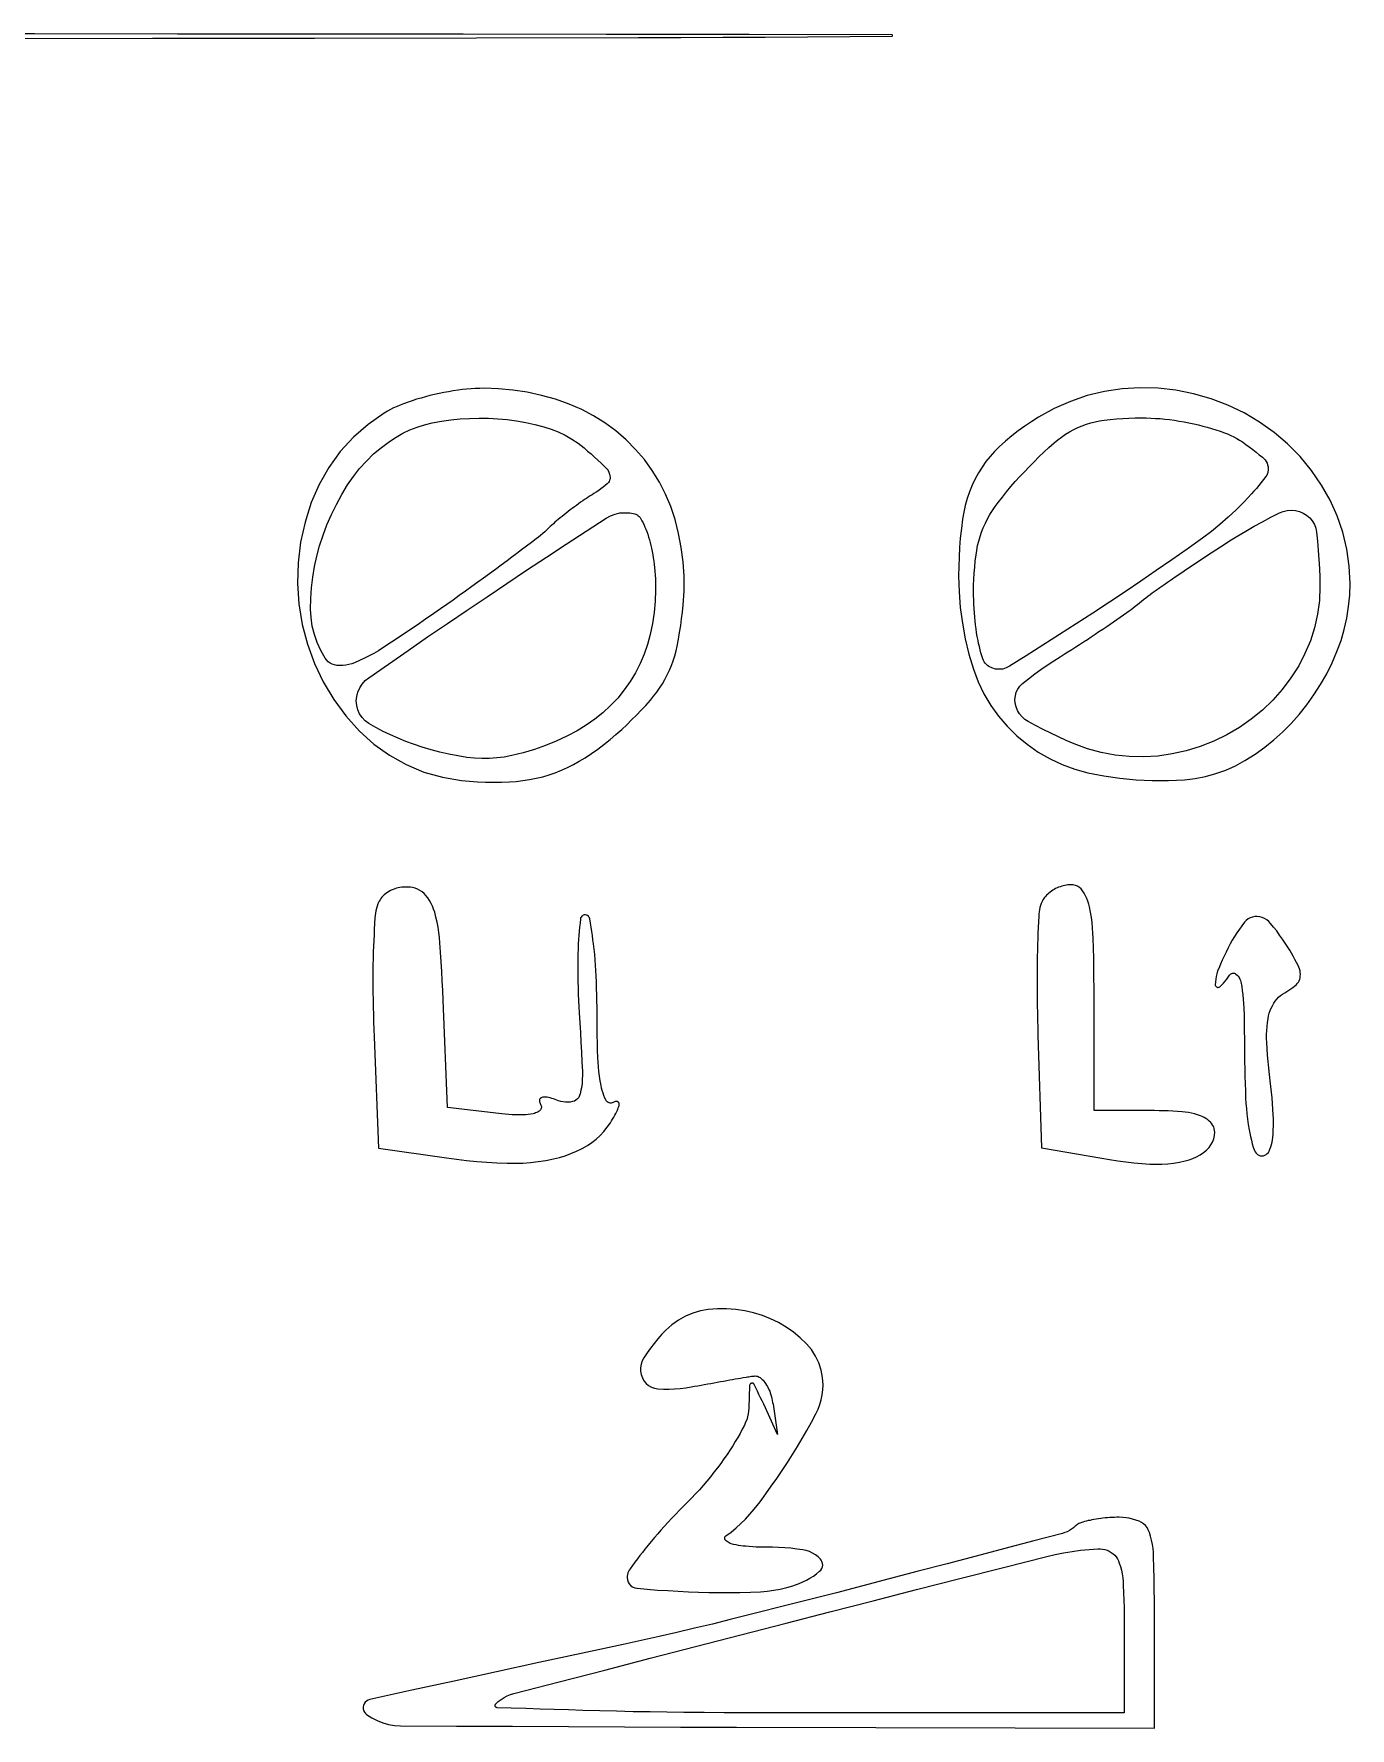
# Model space of a CAD drawing. Header units: millimetres. Extents: x -134 to 134, y -49 to 49.
# Drawn here: x -51.08 to -42.1, y 8.58 to 20.15 of the extents above; entities that cross this region are included whole.
import ezdxf

# ---------------------------------------------------------------- set-up
doc = ezdxf.new("R2010")
doc.units = ezdxf.units.MM
doc.header["$LTSCALE"] = 10
doc.header["$MEASUREMENT"] = 0

# ---------------------------------------------------------------- blocks, each defined once
blk = doc.blocks.new('DT0B-ULTRA_v_1')
at = {"color": 7, "linetype": 'Continuous', "lineweight": -3}
for points in [[(-51.376, 20.117, 0), (-50.27, 20.118, 0), (-49.165, 20.119, 0), (-48.059, 20.121, 0), (-46.954, 20.123, 0), (-46.665, 20.124, 0), (-46.377, 20.125, 0), (-46.088, 20.126, 0), (-45.8, 20.128, 0), (-45.512, 20.13, 0), (-45.223, 20.133, 0), (-45.223, 20.133, 0), (-45.221, 20.133, 0), (-45.221, 20.133, 0), (-45.22, 20.134, 0), (-45.22, 20.134, 0), (-45.219, 20.136, 0), (-45.219, 20.136, 0), (-45.219, 20.137, 0), (-45.219, 20.137, 0), (-45.219, 20.139, 0), (-45.219, 20.139, 0), (-45.22, 20.14, 0), (-45.22, 20.14, 0), (-45.222, 20.141, 0), (-45.222, 20.141, 0), (-45.223, 20.142, 0), (-46.198, 20.143, 0), (-47.174, 20.145, 0), (-48.149, 20.146, 0), (-49.124, 20.147, 0), (-50.099, 20.147, 0), (-51.074, 20.148, 0), (-52.816, 20.148, 0)], [(-48.689, 17.56, 0), (-48.798, 17.483, 0), (-48.898, 17.395, 0), (-48.988, 17.297, 0), (-49.067, 17.189, 0), (-49.133, 17.073, 0), (-49.187, 16.95, 0), (-49.229, 16.816, 0), (-49.259, 16.678, 0), (-49.276, 16.538, 0), (-49.28, 16.397, 0), (-49.271, 16.257, 0), (-49.248, 16.117, 0), (-49.213, 15.982, 0), (-49.165, 15.851, 0), (-49.105, 15.725, 0), (-49.033, 15.606, 0), (-48.95, 15.493, 0), (-48.857, 15.389, 0), (-48.76, 15.301, 0), (-48.653, 15.225, 0), (-48.538, 15.161, 0), (-48.417, 15.11, 0), (-48.291, 15.074, 0), (-48.161, 15.053, 0), (-48.107, 15.047, 0), (-48.052, 15.043, 0), (-47.998, 15.041, 0), (-47.943, 15.04, 0), (-47.888, 15.041, 0), (-47.834, 15.042, 0), (-47.788, 15.045, 0), (-47.742, 15.051, 0), (-47.697, 15.058, 0), (-47.652, 15.067, 0), (-47.607, 15.078, 0), (-47.563, 15.091, 0), (-47.521, 15.105, 0), (-47.478, 15.122, 0), (-47.437, 15.14, 0), (-47.397, 15.161, 0), (-47.357, 15.183, 0), (-47.318, 15.206, 0), (-47.274, 15.236, 0), (-47.231, 15.266, 0), (-47.189, 15.298, 0), (-47.147, 15.331, 0), (-47.107, 15.365, 0), (-47.067, 15.401, 0), (-47.033, 15.432, 0), (-47, 15.465, 0), (-46.967, 15.498, 0), (-46.935, 15.531, 0), (-46.903, 15.565, 0), (-46.872, 15.6, 0), (-46.85, 15.627, 0), (-46.829, 15.654, 0), (-46.809, 15.683, 0), (-46.79, 15.712, 0), (-46.773, 15.742, 0), (-46.757, 15.773, 0), (-46.742, 15.804, 0), (-46.729, 15.836, 0), (-46.717, 15.869, 0), (-46.706, 15.902, 0), (-46.697, 15.936, 0), (-46.69, 15.97, 0), (-46.681, 16.016, 0), (-46.673, 16.062, 0), (-46.665, 16.109, 0), (-46.659, 16.155, 0), (-46.653, 16.202, 0), (-46.648, 16.249, 0), (-46.642, 16.347, 0), (-46.642, 16.446, 0), (-46.649, 16.544, 0), (-46.661, 16.642, 0), (-46.68, 16.739, 0), (-46.704, 16.834, 0), (-46.733, 16.922, 0), (-46.769, 17.007, 0), (-46.811, 17.089, 0), (-46.859, 17.167, 0), (-46.913, 17.242, 0), (-46.973, 17.312, 0), (-47.038, 17.377, 0), (-47.107, 17.438, 0), (-47.182, 17.493, 0), (-47.26, 17.542, 0), (-47.341, 17.585, 0), (-47.426, 17.621, 0), (-47.52, 17.654, 0), (-47.615, 17.681, 0), (-47.712, 17.702, 0), (-47.81, 17.717, 0), (-47.908, 17.726, 0), (-48.007, 17.729, 0), (-48.037, 17.728, 0), (-48.067, 17.727, 0), (-48.096, 17.725, 0), (-48.126, 17.723, 0), (-48.155, 17.72, 0), (-48.184, 17.716, 0), (-48.217, 17.711, 0), (-48.249, 17.706, 0), (-48.281, 17.7, 0), (-48.313, 17.693, 0), (-48.345, 17.686, 0), (-48.377, 17.679, 0), (-48.407, 17.671, 0), (-48.437, 17.662, 0), (-48.467, 17.654, 0), (-48.497, 17.644, 0), (-48.526, 17.635, 0), (-48.556, 17.624, 0), (-48.579, 17.615, 0), (-48.601, 17.606, 0), (-48.624, 17.595, 0), (-48.646, 17.584, 0), (-48.667, 17.572, 0), (-48.689, 17.56, 0)], [(-44.223, 17.532, 0), (-44.27, 17.502, 0), (-44.316, 17.471, 0), (-44.362, 17.438, 0), (-44.406, 17.404, 0), (-44.449, 17.368, 0), (-44.491, 17.33, 0), (-44.523, 17.298, 0), (-44.554, 17.264, 0), (-44.583, 17.229, 0), (-44.609, 17.191, 0), (-44.633, 17.152, 0), (-44.655, 17.112, 0), (-44.676, 17.068, 0), (-44.694, 17.023, 0), (-44.71, 16.977, 0), (-44.723, 16.93, 0), (-44.734, 16.883, 0), (-44.742, 16.835, 0), (-44.75, 16.771, 0), (-44.757, 16.707, 0), (-44.762, 16.642, 0), (-44.766, 16.577, 0), (-44.768, 16.513, 0), (-44.769, 16.448, 0), (-44.766, 16.34, 0), (-44.758, 16.233, 0), (-44.743, 16.126, 0), (-44.724, 16.02, 0), (-44.698, 15.915, 0), (-44.667, 15.812, 0), (-44.635, 15.726, 0), (-44.596, 15.644, 0), (-44.549, 15.565, 0), (-44.496, 15.491, 0), (-44.437, 15.422, 0), (-44.372, 15.358, 0), (-44.301, 15.299, 0), (-44.225, 15.246, 0), (-44.145, 15.2, 0), (-44.061, 15.161, 0), (-43.975, 15.13, 0), (-43.886, 15.105, 0), (-43.777, 15.084, 0), (-43.668, 15.067, 0), (-43.558, 15.057, 0), (-43.448, 15.051, 0), (-43.337, 15.051, 0), (-43.227, 15.057, 0), (-43.155, 15.065, 0), (-43.084, 15.079, 0), (-43.013, 15.099, 0), (-42.945, 15.123, 0), (-42.879, 15.153, 0), (-42.815, 15.188, 0), (-42.746, 15.232, 0), (-42.68, 15.279, 0), (-42.617, 15.33, 0), (-42.556, 15.384, 0), (-42.499, 15.442, 0), (-42.445, 15.503, 0), (-42.393, 15.568, 0), (-42.344, 15.637, 0), (-42.299, 15.707, 0), (-42.257, 15.781, 0), (-42.22, 15.856, 0), (-42.187, 15.933, 0), (-42.159, 16.007, 0), (-42.137, 16.083, 0), (-42.12, 16.16, 0), (-42.107, 16.239, 0), (-42.1, 16.317, 0), (-42.097, 16.396, 0), (-42.103, 16.515, 0), (-42.119, 16.632, 0), (-42.147, 16.747, 0), (-42.185, 16.858, 0), (-42.233, 16.966, 0), (-42.292, 17.069, 0), (-42.361, 17.169, 0), (-42.438, 17.263, 0), (-42.524, 17.349, 0), (-42.616, 17.428, 0), (-42.715, 17.499, 0), (-42.82, 17.561, 0), (-42.931, 17.614, 0), (-43.046, 17.658, 0), (-43.165, 17.692, 0), (-43.286, 17.716, 0), (-43.408, 17.729, 0), (-43.531, 17.733, 0), (-43.653, 17.725, 0), (-43.773, 17.707, 0), (-43.891, 17.679, 0), (-44.005, 17.64, 0), (-44.117, 17.591, 0), (-44.223, 17.532, 0)], [(-47.325, 17.322, 0), (-47.301, 17.301, 0), (-47.277, 17.281, 0), (-47.254, 17.26, 0), (-47.231, 17.239, 0), (-47.207, 17.218, 0), (-47.185, 17.196, 0), (-47.176, 17.187, 0), (-47.168, 17.177, 0), (-47.161, 17.167, 0), (-47.156, 17.156, 0), (-47.151, 17.144, 0), (-47.148, 17.132, 0), (-47.147, 17.122, 0), (-47.147, 17.112, 0), (-47.15, 17.103, 0), (-47.154, 17.093, 0), (-47.159, 17.085, 0), (-47.166, 17.078, 0), (-47.18, 17.066, 0), (-47.195, 17.054, 0), (-47.21, 17.042, 0), (-47.225, 17.031, 0), (-47.241, 17.021, 0), (-47.257, 17.011, 0), (-47.27, 17.003, 0), (-47.283, 16.995, 0), (-47.296, 16.987, 0), (-47.308, 16.978, 0), (-47.321, 16.97, 0), (-47.334, 16.961, 0), (-47.348, 16.951, 0), (-47.363, 16.941, 0), (-47.377, 16.93, 0), (-47.391, 16.92, 0), (-47.405, 16.909, 0), (-47.42, 16.899, 0), (-47.433, 16.888, 0), (-47.447, 16.877, 0), (-47.461, 16.866, 0), (-47.475, 16.855, 0), (-47.488, 16.844, 0), (-47.502, 16.833, 0), (-47.512, 16.824, 0), (-47.523, 16.815, 0), (-47.534, 16.805, 0), (-47.545, 16.796, 0), (-47.555, 16.786, 0), (-47.565, 16.776, 0), (-47.579, 16.763, 0), (-47.593, 16.75, 0), (-47.607, 16.737, 0), (-47.622, 16.725, 0), (-47.636, 16.713, 0), (-47.651, 16.701, 0), (-47.684, 16.676, 0), (-47.718, 16.651, 0), (-47.751, 16.626, 0), (-47.784, 16.601, 0), (-47.817, 16.576, 0), (-47.85, 16.551, 0), (-47.89, 16.522, 0), (-47.93, 16.492, 0), (-47.97, 16.463, 0), (-48.01, 16.434, 0), (-48.05, 16.405, 0), (-48.09, 16.376, 0), (-48.133, 16.345, 0), (-48.176, 16.314, 0), (-48.219, 16.284, 0), (-48.262, 16.253, 0), (-48.305, 16.223, 0), (-48.349, 16.193, 0), (-48.406, 16.153, 0), (-48.464, 16.113, 0), (-48.522, 16.074, 0), (-48.58, 16.035, 0), (-48.639, 15.996, 0), (-48.697, 15.958, 0), (-48.728, 15.938, 0), (-48.76, 15.92, 0), (-48.792, 15.902, 0), (-48.824, 15.886, 0), (-48.857, 15.871, 0), (-48.891, 15.856, 0), (-48.91, 15.849, 0), (-48.93, 15.844, 0), (-48.95, 15.84, 0), (-48.97, 15.838, 0), (-48.991, 15.837, 0), (-49.011, 15.838, 0), (-49.027, 15.841, 0), (-49.043, 15.846, 0), (-49.058, 15.854, 0), (-49.071, 15.863, 0), (-49.083, 15.875, 0), (-49.092, 15.888, 0), (-49.121, 15.939, 0), (-49.146, 15.993, 0), (-49.165, 16.048, 0), (-49.179, 16.105, 0), (-49.187, 16.164, 0), (-49.191, 16.222, 0), (-49.189, 16.295, 0), (-49.185, 16.368, 0), (-49.176, 16.44, 0), (-49.164, 16.512, 0), (-49.149, 16.583, 0), (-49.13, 16.653, 0), (-49.106, 16.726, 0), (-49.079, 16.798, 0), (-49.049, 16.868, 0), (-49.015, 16.937, 0), (-48.978, 17.005, 0), (-48.938, 17.07, 0), (-48.899, 17.127, 0), (-48.856, 17.181, 0), (-48.81, 17.232, 0), (-48.761, 17.281, 0), (-48.708, 17.325, 0), (-48.653, 17.367, 0), (-48.608, 17.396, 0), (-48.562, 17.422, 0), (-48.513, 17.445, 0), (-48.464, 17.464, 0), (-48.413, 17.48, 0), (-48.361, 17.493, 0), (-48.298, 17.504, 0), (-48.234, 17.513, 0), (-48.17, 17.52, 0), (-48.106, 17.524, 0), (-48.041, 17.526, 0), (-47.977, 17.525, 0), (-47.913, 17.521, 0), (-47.85, 17.516, 0), (-47.786, 17.507, 0), (-47.723, 17.496, 0), (-47.661, 17.483, 0), (-47.599, 17.467, 0), (-47.549, 17.451, 0), (-47.501, 17.432, 0), (-47.454, 17.409, 0), (-47.409, 17.383, 0), (-47.366, 17.354, 0), (-47.325, 17.322, 0)], [(-42.832, 17.363, 0), (-42.809, 17.346, 0), (-42.785, 17.329, 0), (-42.762, 17.312, 0), (-42.739, 17.294, 0), (-42.717, 17.276, 0), (-42.694, 17.258, 0), (-42.685, 17.249, 0), (-42.677, 17.24, 0), (-42.67, 17.229, 0), (-42.664, 17.218, 0), (-42.66, 17.206, 0), (-42.657, 17.194, 0), (-42.656, 17.182, 0), (-42.656, 17.171, 0), (-42.658, 17.159, 0), (-42.661, 17.147, 0), (-42.666, 17.137, 0), (-42.673, 17.126, 0), (-42.688, 17.106, 0), (-42.704, 17.086, 0), (-42.72, 17.066, 0), (-42.736, 17.046, 0), (-42.753, 17.027, 0), (-42.769, 17.008, 0), (-42.821, 16.953, 0), (-42.874, 16.9, 0), (-42.929, 16.849, 0), (-42.986, 16.8, 0), (-43.044, 16.752, 0), (-43.104, 16.707, 0), (-43.209, 16.632, 0), (-43.314, 16.558, 0), (-43.42, 16.485, 0), (-43.526, 16.412, 0), (-43.633, 16.34, 0), (-43.74, 16.269, 0), (-43.853, 16.195, 0), (-43.966, 16.122, 0), (-44.08, 16.049, 0), (-44.193, 15.976, 0), (-44.307, 15.904, 0), (-44.422, 15.832, 0), (-44.444, 15.82, 0), (-44.468, 15.813, 0), (-44.492, 15.811, 0), (-44.517, 15.813, 0), (-44.541, 15.82, 0), (-44.563, 15.831, 0), (-44.572, 15.837, 0), (-44.581, 15.845, 0), (-44.588, 15.853, 0), (-44.594, 15.862, 0), (-44.599, 15.872, 0), (-44.603, 15.882, 0), (-44.61, 15.903, 0), (-44.616, 15.924, 0), (-44.622, 15.945, 0), (-44.627, 15.966, 0), (-44.632, 15.987, 0), (-44.636, 16.008, 0), (-44.641, 16.034, 0), (-44.646, 16.061, 0), (-44.65, 16.087, 0), (-44.653, 16.114, 0), (-44.656, 16.14, 0), (-44.659, 16.167, 0), (-44.661, 16.197, 0), (-44.663, 16.226, 0), (-44.664, 16.255, 0), (-44.665, 16.285, 0), (-44.666, 16.314, 0), (-44.666, 16.344, 0), (-44.666, 16.385, 0), (-44.664, 16.427, 0), (-44.662, 16.468, 0), (-44.659, 16.509, 0), (-44.655, 16.55, 0), (-44.65, 16.592, 0), (-44.645, 16.623, 0), (-44.639, 16.655, 0), (-44.631, 16.686, 0), (-44.622, 16.717, 0), (-44.612, 16.747, 0), (-44.6, 16.777, 0), (-44.586, 16.808, 0), (-44.571, 16.838, 0), (-44.555, 16.867, 0), (-44.537, 16.896, 0), (-44.519, 16.923, 0), (-44.499, 16.95, 0), (-44.47, 16.987, 0), (-44.442, 17.022, 0), (-44.412, 17.058, 0), (-44.382, 17.092, 0), (-44.351, 17.126, 0), (-44.32, 17.16, 0), (-44.287, 17.194, 0), (-44.254, 17.228, 0), (-44.221, 17.261, 0), (-44.186, 17.293, 0), (-44.152, 17.325, 0), (-44.116, 17.356, 0), (-44.092, 17.377, 0), (-44.066, 17.396, 0), (-44.039, 17.415, 0), (-44.012, 17.431, 0), (-43.983, 17.447, 0), (-43.955, 17.461, 0), (-43.926, 17.473, 0), (-43.897, 17.484, 0), (-43.867, 17.493, 0), (-43.837, 17.501, 0), (-43.807, 17.507, 0), (-43.776, 17.512, 0), (-43.734, 17.516, 0), (-43.691, 17.52, 0), (-43.649, 17.523, 0), (-43.606, 17.526, 0), (-43.563, 17.527, 0), (-43.521, 17.527, 0), (-43.489, 17.527, 0), (-43.457, 17.526, 0), (-43.425, 17.524, 0), (-43.393, 17.522, 0), (-43.361, 17.519, 0), (-43.33, 17.515, 0), (-43.296, 17.511, 0), (-43.263, 17.505, 0), (-43.23, 17.5, 0), (-43.197, 17.493, 0), (-43.164, 17.486, 0), (-43.131, 17.479, 0), (-43.101, 17.471, 0), (-43.072, 17.463, 0), (-43.042, 17.455, 0), (-43.013, 17.446, 0), (-42.983, 17.436, 0), (-42.954, 17.426, 0), (-42.933, 17.418, 0), (-42.912, 17.408, 0), (-42.891, 17.398, 0), (-42.871, 17.387, 0), (-42.851, 17.375, 0), (-42.832, 17.363, 0)], [(-42.303, 16.374, 0), (-42.307, 16.28, 0), (-42.319, 16.187, 0), (-42.34, 16.095, 0), (-42.368, 16.005, 0), (-42.405, 15.918, 0), (-42.448, 15.835, 0), (-42.501, 15.752, 0), (-42.56, 15.674, 0), (-42.625, 15.6, 0), (-42.696, 15.532, 0), (-42.772, 15.47, 0), (-42.852, 15.414, 0), (-42.938, 15.364, 0), (-43.027, 15.321, 0), (-43.12, 15.284, 0), (-43.215, 15.255, 0), (-43.312, 15.233, 0), (-43.41, 15.219, 0), (-43.507, 15.213, 0), (-43.604, 15.215, 0), (-43.7, 15.225, 0), (-43.796, 15.243, 0), (-43.889, 15.269, 0), (-43.98, 15.303, 0), (-44.034, 15.326, 0), (-44.087, 15.35, 0), (-44.139, 15.375, 0), (-44.191, 15.4, 0), (-44.243, 15.427, 0), (-44.294, 15.455, 0), (-44.316, 15.469, 0), (-44.336, 15.487, 0), (-44.353, 15.507, 0), (-44.366, 15.53, 0), (-44.376, 15.554, 0), (-44.382, 15.58, 0), (-44.384, 15.605, 0), (-44.381, 15.63, 0), (-44.375, 15.654, 0), (-44.364, 15.676, 0), (-44.35, 15.696, 0), (-44.332, 15.714, 0), (-44.291, 15.747, 0), (-44.249, 15.779, 0), (-44.207, 15.81, 0), (-44.164, 15.84, 0), (-44.12, 15.869, 0), (-44.076, 15.897, 0), (-44.049, 15.914, 0), (-44.023, 15.931, 0), (-43.996, 15.947, 0), (-43.969, 15.964, 0), (-43.943, 15.981, 0), (-43.917, 15.998, 0), (-43.89, 16.015, 0), (-43.863, 16.033, 0), (-43.837, 16.05, 0), (-43.811, 16.068, 0), (-43.784, 16.086, 0), (-43.758, 16.103, 0), (-43.735, 16.119, 0), (-43.712, 16.135, 0), (-43.689, 16.151, 0), (-43.666, 16.167, 0), (-43.643, 16.183, 0), (-43.62, 16.199, 0), (-43.605, 16.21, 0), (-43.591, 16.22, 0), (-43.577, 16.231, 0), (-43.563, 16.242, 0), (-43.549, 16.253, 0), (-43.535, 16.265, 0), (-43.521, 16.276, 0), (-43.507, 16.288, 0), (-43.492, 16.299, 0), (-43.477, 16.311, 0), (-43.462, 16.322, 0), (-43.447, 16.333, 0), (-43.421, 16.351, 0), (-43.395, 16.369, 0), (-43.369, 16.388, 0), (-43.343, 16.406, 0), (-43.317, 16.424, 0), (-43.291, 16.442, 0), (-43.26, 16.463, 0), (-43.23, 16.483, 0), (-43.199, 16.504, 0), (-43.169, 16.524, 0), (-43.138, 16.545, 0), (-43.107, 16.565, 0), (-43.076, 16.586, 0), (-43.045, 16.606, 0), (-43.013, 16.626, 0), (-42.982, 16.647, 0), (-42.95, 16.667, 0), (-42.919, 16.687, 0), (-42.864, 16.721, 0), (-42.808, 16.754, 0), (-42.752, 16.787, 0), (-42.695, 16.818, 0), (-42.638, 16.849, 0), (-42.58, 16.878, 0), (-42.554, 16.889, 0), (-42.527, 16.895, 0), (-42.498, 16.897, 0), (-42.47, 16.895, 0), (-42.443, 16.888, 0), (-42.417, 16.877, 0), (-42.394, 16.863, 0), (-42.373, 16.845, 0), (-42.355, 16.824, 0), (-42.341, 16.8, 0), (-42.332, 16.774, 0), (-42.326, 16.747, 0), (-42.319, 16.685, 0), (-42.314, 16.623, 0), (-42.31, 16.561, 0), (-42.306, 16.499, 0), (-42.304, 16.437, 0), (-42.303, 16.374, 0)], [(-46.843, 16.505, 0), (-46.838, 16.428, 0), (-46.837, 16.352, 0), (-46.84, 16.275, 0), (-46.847, 16.199, 0), (-46.858, 16.123, 0), (-46.873, 16.048, 0), (-46.891, 15.981, 0), (-46.914, 15.914, 0), (-46.941, 15.85, 0), (-46.973, 15.788, 0), (-47.009, 15.728, 0), (-47.05, 15.67, 0), (-47.095, 15.615, 0), (-47.144, 15.563, 0), (-47.196, 15.514, 0), (-47.251, 15.47, 0), (-47.31, 15.429, 0), (-47.371, 15.392, 0), (-47.442, 15.354, 0), (-47.514, 15.321, 0), (-47.588, 15.29, 0), (-47.664, 15.264, 0), (-47.74, 15.241, 0), (-47.818, 15.222, 0), (-47.869, 15.212, 0), (-47.92, 15.206, 0), (-47.971, 15.202, 0), (-48.022, 15.202, 0), (-48.073, 15.205, 0), (-48.125, 15.21, 0), (-48.186, 15.22, 0), (-48.248, 15.232, 0), (-48.309, 15.246, 0), (-48.369, 15.261, 0), (-48.429, 15.279, 0), (-48.489, 15.299, 0), (-48.541, 15.318, 0), (-48.593, 15.34, 0), (-48.645, 15.363, 0), (-48.695, 15.387, 0), (-48.745, 15.413, 0), (-48.793, 15.441, 0), (-48.818, 15.459, 0), (-48.839, 15.481, 0), (-48.857, 15.506, 0), (-48.869, 15.534, 0), (-48.876, 15.564, 0), (-48.879, 15.595, 0), (-48.876, 15.626, 0), (-48.868, 15.656, 0), (-48.855, 15.684, 0), (-48.839, 15.71, 0), (-48.818, 15.734, 0), (-48.794, 15.753, 0), (-48.66, 15.847, 0), (-48.526, 15.939, 0), (-48.392, 16.032, 0), (-48.257, 16.124, 0), (-48.122, 16.215, 0), (-47.987, 16.306, 0), (-47.852, 16.397, 0), (-47.717, 16.487, 0), (-47.582, 16.576, 0), (-47.446, 16.665, 0), (-47.31, 16.754, 0), (-47.174, 16.842, 0), (-47.145, 16.858, 0), (-47.113, 16.87, 0), (-47.08, 16.878, 0), (-47.046, 16.88, 0), (-47.012, 16.878, 0), (-46.979, 16.872, 0), (-46.971, 16.869, 0), (-46.963, 16.865, 0), (-46.955, 16.859, 0), (-46.948, 16.853, 0), (-46.942, 16.847, 0), (-46.937, 16.839, 0), (-46.93, 16.825, 0), (-46.922, 16.811, 0), (-46.915, 16.796, 0), (-46.909, 16.782, 0), (-46.903, 16.767, 0), (-46.897, 16.752, 0), (-46.89, 16.733, 0), (-46.884, 16.714, 0), (-46.878, 16.695, 0), (-46.873, 16.676, 0), (-46.868, 16.656, 0), (-46.864, 16.637, 0), (-46.859, 16.615, 0), (-46.855, 16.593, 0), (-46.852, 16.571, 0), (-46.848, 16.549, 0), (-46.846, 16.527, 0), (-46.843, 16.505, 0)], [(-44.205, 14.212, 0), (-44.21, 14.198, 0), (-44.214, 14.184, 0), (-44.217, 14.17, 0), (-44.219, 14.155, 0), (-44.221, 14.141, 0), (-44.222, 14.126, 0), (-44.224, 14.088, 0), (-44.226, 14.049, 0), (-44.227, 14.011, 0), (-44.228, 13.972, 0), (-44.23, 13.934, 0), (-44.231, 13.895, 0), (-44.232, 13.849, 0), (-44.233, 13.803, 0), (-44.233, 13.757, 0), (-44.233, 13.711, 0), (-44.233, 13.664, 0), (-44.233, 13.618, 0), (-44.233, 13.567, 0), (-44.232, 13.517, 0), (-44.231, 13.466, 0), (-44.23, 13.415, 0), (-44.229, 13.365, 0), (-44.227, 13.314, 0), (-44.204, 12.545, 0), (-43.792, 12.473, 0), (-43.738, 12.464, 0), (-43.683, 12.456, 0), (-43.628, 12.449, 0), (-43.573, 12.443, 0), (-43.518, 12.438, 0), (-43.463, 12.434, 0), (-43.422, 12.433, 0), (-43.382, 12.433, 0), (-43.342, 12.436, 0), (-43.302, 12.44, 0), (-43.262, 12.446, 0), (-43.222, 12.455, 0), (-43.196, 12.462, 0), (-43.17, 12.471, 0), (-43.145, 12.483, 0), (-43.121, 12.497, 0), (-43.098, 12.512, 0), (-43.076, 12.529, 0), (-43.06, 12.546, 0), (-43.047, 12.564, 0), (-43.036, 12.584, 0), (-43.028, 12.606, 0), (-43.023, 12.628, 0), (-43.021, 12.651, 0), (-43.022, 12.663, 0), (-43.025, 12.675, 0), (-43.028, 12.687, 0), (-43.034, 12.698, 0), (-43.04, 12.708, 0), (-43.048, 12.717, 0), (-43.058, 12.727, 0), (-43.069, 12.736, 0), (-43.081, 12.745, 0), (-43.093, 12.752, 0), (-43.106, 12.758, 0), (-43.119, 12.764, 0), (-43.139, 12.77, 0), (-43.16, 12.776, 0), (-43.18, 12.781, 0), (-43.201, 12.785, 0), (-43.222, 12.788, 0), (-43.243, 12.791, 0), (-43.275, 12.793, 0), (-43.306, 12.795, 0), (-43.338, 12.797, 0), (-43.37, 12.798, 0), (-43.401, 12.798, 0), (-43.433, 12.799, 0), (-43.844, 12.799, 0), (-43.844, 13.57, 0), (-43.844, 13.637, 0), (-43.845, 13.705, 0), (-43.845, 13.772, 0), (-43.847, 13.84, 0), (-43.848, 13.908, 0), (-43.85, 13.975, 0), (-43.852, 14.011, 0), (-43.854, 14.047, 0), (-43.858, 14.083, 0), (-43.862, 14.118, 0), (-43.868, 14.154, 0), (-43.875, 14.189, 0), (-43.88, 14.209, 0), (-43.886, 14.228, 0), (-43.893, 14.247, 0), (-43.902, 14.265, 0), (-43.912, 14.283, 0), (-43.923, 14.3, 0), (-43.933, 14.312, 0), (-43.944, 14.322, 0), (-43.957, 14.33, 0), (-43.971, 14.336, 0), (-43.986, 14.339, 0), (-44.001, 14.34, 0), (-44.012, 14.34, 0), (-44.023, 14.339, 0), (-44.033, 14.338, 0), (-44.044, 14.336, 0), (-44.055, 14.334, 0), (-44.065, 14.331, 0), (-44.076, 14.327, 0), (-44.086, 14.323, 0), (-44.096, 14.319, 0), (-44.107, 14.314, 0), (-44.116, 14.309, 0), (-44.126, 14.303, 0), (-44.135, 14.297, 0), (-44.144, 14.29, 0), (-44.152, 14.284, 0), (-44.16, 14.276, 0), (-44.168, 14.269, 0), (-44.176, 14.261, 0), (-44.182, 14.254, 0), (-44.187, 14.246, 0), (-44.193, 14.238, 0), (-44.197, 14.23, 0), (-44.201, 14.221, 0), (-44.205, 14.212, 0)], [(-48.732, 14.21, 0), (-48.737, 14.195, 0), (-48.742, 14.179, 0), (-48.746, 14.163, 0), (-48.749, 14.147, 0), (-48.751, 14.131, 0), (-48.752, 14.115, 0), (-48.755, 14.077, 0), (-48.757, 14.038, 0), (-48.758, 13.999, 0), (-48.76, 13.961, 0), (-48.761, 13.922, 0), (-48.763, 13.883, 0), (-48.764, 13.837, 0), (-48.765, 13.791, 0), (-48.765, 13.744, 0), (-48.765, 13.698, 0), (-48.765, 13.651, 0), (-48.765, 13.605, 0), (-48.764, 13.555, 0), (-48.763, 13.504, 0), (-48.762, 13.454, 0), (-48.761, 13.404, 0), (-48.759, 13.353, 0), (-48.757, 13.303, 0), (-48.727, 12.542, 0), (-48.264, 12.476, 0), (-48.195, 12.467, 0), (-48.126, 12.459, 0), (-48.057, 12.452, 0), (-47.988, 12.447, 0), (-47.919, 12.443, 0), (-47.849, 12.44, 0), (-47.796, 12.44, 0), (-47.743, 12.441, 0), (-47.69, 12.445, 0), (-47.638, 12.451, 0), (-47.585, 12.459, 0), (-47.533, 12.469, 0), (-47.493, 12.478, 0), (-47.453, 12.491, 0), (-47.414, 12.505, 0), (-47.376, 12.521, 0), (-47.338, 12.54, 0), (-47.302, 12.56, 0), (-47.271, 12.581, 0), (-47.242, 12.604, 0), (-47.215, 12.629, 0), (-47.189, 12.656, 0), (-47.166, 12.685, 0), (-47.145, 12.716, 0), (-47.137, 12.728, 0), (-47.13, 12.741, 0), (-47.122, 12.754, 0), (-47.115, 12.767, 0), (-47.108, 12.78, 0), (-47.101, 12.793, 0), (-47.097, 12.801, 0), (-47.094, 12.809, 0), (-47.091, 12.817, 0), (-47.088, 12.826, 0), (-47.086, 12.834, 0), (-47.085, 12.843, 0), (-47.085, 12.846, 0), (-47.085, 12.849, 0), (-47.087, 12.852, 0), (-47.088, 12.855, 0), (-47.091, 12.857, 0), (-47.093, 12.859, 0), (-47.096, 12.86, 0), (-47.096, 12.86, 0), (-47.102, 12.861, 0), (-47.107, 12.861, 0), (-47.112, 12.86, 0), (-47.117, 12.859, 0), (-47.121, 12.857, 0), (-47.126, 12.855, 0), (-47.132, 12.851, 0), (-47.139, 12.85, 0), (-47.146, 12.85, 0), (-47.153, 12.851, 0), (-47.16, 12.854, 0), (-47.166, 12.858, 0), (-47.171, 12.863, 0), (-47.174, 12.868, 0), (-47.182, 12.884, 0), (-47.189, 12.901, 0), (-47.195, 12.918, 0), (-47.201, 12.935, 0), (-47.205, 12.952, 0), (-47.209, 12.97, 0), (-47.214, 13.002, 0), (-47.219, 13.034, 0), (-47.223, 13.066, 0), (-47.226, 13.098, 0), (-47.229, 13.13, 0), (-47.23, 13.162, 0), (-47.232, 13.212, 0), (-47.234, 13.262, 0), (-47.235, 13.311, 0), (-47.236, 13.361, 0), (-47.236, 13.411, 0), (-47.236, 13.461, 0), (-47.236, 13.504, 0), (-47.237, 13.547, 0), (-47.238, 13.59, 0), (-47.239, 13.633, 0), (-47.24, 13.676, 0), (-47.242, 13.719, 0), (-47.244, 13.756, 0), (-47.246, 13.792, 0), (-47.249, 13.828, 0), (-47.252, 13.864, 0), (-47.256, 13.901, 0), (-47.26, 13.937, 0), (-47.264, 13.965, 0), (-47.268, 13.994, 0), (-47.272, 14.022, 0), (-47.276, 14.051, 0), (-47.281, 14.079, 0), (-47.286, 14.108, 0), (-47.288, 14.114, 0), (-47.291, 14.12, 0), (-47.295, 14.126, 0), (-47.301, 14.13, 0), (-47.307, 14.133, 0), (-47.314, 14.135, 0), (-47.318, 14.135, 0), (-47.325, 14.134, 0), (-47.331, 14.132, 0), (-47.336, 14.129, 0), (-47.341, 14.125, 0), (-47.345, 14.119, 0), (-47.348, 14.114, 0), (-47.349, 14.108, 0), (-47.352, 14.079, 0), (-47.355, 14.051, 0), (-47.357, 14.023, 0), (-47.36, 13.995, 0), (-47.362, 13.966, 0), (-47.364, 13.938, 0), (-47.365, 13.902, 0), (-47.367, 13.866, 0), (-47.368, 13.83, 0), (-47.368, 13.794, 0), (-47.368, 13.758, 0), (-47.368, 13.722, 0), (-47.367, 13.679, 0), (-47.366, 13.636, 0), (-47.364, 13.594, 0), (-47.362, 13.551, 0), (-47.36, 13.508, 0), (-47.358, 13.465, 0), (-47.353, 13.399, 0), (-47.35, 13.332, 0), (-47.346, 13.265, 0), (-47.343, 13.198, 0), (-47.339, 13.132, 0), (-47.336, 13.065, 0), (-47.336, 13.039, 0), (-47.337, 13.014, 0), (-47.338, 12.989, 0), (-47.341, 12.963, 0), (-47.346, 12.938, 0), (-47.351, 12.913, 0), (-47.355, 12.901, 0), (-47.361, 12.889, 0), (-47.37, 12.879, 0), (-47.38, 12.871, 0), (-47.391, 12.864, 0), (-47.403, 12.86, 0), (-47.419, 12.857, 0), (-47.435, 12.856, 0), (-47.451, 12.856, 0), (-47.467, 12.858, 0), (-47.483, 12.861, 0), (-47.498, 12.866, 0), (-47.51, 12.87, 0), (-47.521, 12.874, 0), (-47.533, 12.878, 0), (-47.545, 12.882, 0), (-47.557, 12.885, 0), (-47.568, 12.888, 0), (-47.576, 12.89, 0), (-47.583, 12.891, 0), (-47.591, 12.891, 0), (-47.598, 12.891, 0), (-47.605, 12.89, 0), (-47.613, 12.889, 0), (-47.617, 12.887, 0), (-47.62, 12.885, 0), (-47.623, 12.882, 0), (-47.626, 12.879, 0), (-47.628, 12.875, 0), (-47.628, 12.871, 0), (-47.628, 12.871, 0), (-47.628, 12.864, 0), (-47.628, 12.859, 0), (-47.627, 12.853, 0), (-47.625, 12.848, 0), (-47.623, 12.842, 0), (-47.62, 12.837, 0), (-47.618, 12.832, 0), (-47.616, 12.826, 0), (-47.616, 12.821, 0), (-47.617, 12.815, 0), (-47.619, 12.809, 0), (-47.623, 12.804, 0), (-47.625, 12.802, 0), (-47.632, 12.796, 0), (-47.639, 12.791, 0), (-47.647, 12.786, 0), (-47.656, 12.783, 0), (-47.664, 12.78, 0), (-47.673, 12.777, 0), (-47.689, 12.775, 0), (-47.705, 12.772, 0), (-47.721, 12.771, 0), (-47.738, 12.769, 0), (-47.754, 12.769, 0), (-47.77, 12.769, 0), (-47.793, 12.77, 0), (-47.816, 12.771, 0), (-47.839, 12.773, 0), (-47.862, 12.775, 0), (-47.885, 12.777, 0), (-47.907, 12.779, 0), (-48.256, 12.82, 0), (-48.286, 13.553, 0), (-48.289, 13.619, 0), (-48.292, 13.684, 0), (-48.295, 13.749, 0), (-48.299, 13.815, 0), (-48.304, 13.88, 0), (-48.308, 13.945, 0), (-48.312, 13.98, 0), (-48.316, 14.015, 0), (-48.321, 14.05, 0), (-48.328, 14.084, 0), (-48.336, 14.119, 0), (-48.344, 14.153, 0), (-48.351, 14.173, 0), (-48.359, 14.194, 0), (-48.368, 14.213, 0), (-48.379, 14.232, 0), (-48.39, 14.25, 0), (-48.404, 14.267, 0), (-48.416, 14.28, 0), (-48.43, 14.292, 0), (-48.445, 14.302, 0), (-48.461, 14.31, 0), (-48.478, 14.317, 0), (-48.496, 14.321, 0), (-48.508, 14.323, 0), (-48.52, 14.325, 0), (-48.532, 14.325, 0), (-48.545, 14.325, 0), (-48.557, 14.325, 0), (-48.569, 14.323, 0), (-48.581, 14.322, 0), (-48.593, 14.319, 0), (-48.605, 14.316, 0), (-48.617, 14.312, 0), (-48.628, 14.308, 0), (-48.64, 14.303, 0), (-48.65, 14.298, 0), (-48.66, 14.292, 0), (-48.67, 14.285, 0), (-48.679, 14.278, 0), (-48.688, 14.271, 0), (-48.697, 14.263, 0), (-48.704, 14.255, 0), (-48.711, 14.247, 0), (-48.717, 14.238, 0), (-48.723, 14.229, 0), (-48.728, 14.22, 0), (-48.732, 14.21, 0)], [(-42.915, 13.936, 0), (-42.929, 13.909, 0), (-42.943, 13.881, 0), (-42.957, 13.854, 0), (-42.97, 13.826, 0), (-42.982, 13.798, 0), (-42.994, 13.769, 0), (-43.001, 13.752, 0), (-43.006, 13.733, 0), (-43.011, 13.715, 0), (-43.014, 13.696, 0), (-43.016, 13.677, 0), (-43.017, 13.658, 0), (-43.017, 13.655, 0), (-43.016, 13.651, 0), (-43.014, 13.648, 0), (-43.012, 13.645, 0), (-43.009, 13.643, 0), (-43.005, 13.641, 0), (-43.001, 13.64, 0), (-42.998, 13.64, 0), (-42.994, 13.641, 0), (-42.99, 13.642, 0), (-42.987, 13.644, 0), (-42.987, 13.644, 0), (-42.974, 13.656, 0), (-42.962, 13.669, 0), (-42.95, 13.682, 0), (-42.939, 13.695, 0), (-42.929, 13.709, 0), (-42.919, 13.724, 0), (-42.915, 13.728, 0), (-42.91, 13.732, 0), (-42.905, 13.735, 0), (-42.899, 13.737, 0), (-42.892, 13.737, 0), (-42.886, 13.736, 0), (-42.881, 13.734, 0), (-42.876, 13.731, 0), (-42.868, 13.724, 0), (-42.861, 13.716, 0), (-42.854, 13.707, 0), (-42.849, 13.697, 0), (-42.845, 13.687, 0), (-42.842, 13.677, 0), (-42.837, 13.647, 0), (-42.833, 13.618, 0), (-42.829, 13.589, 0), (-42.826, 13.559, 0), (-42.824, 13.53, 0), (-42.823, 13.5, 0), (-42.821, 13.448, 0), (-42.82, 13.395, 0), (-42.819, 13.342, 0), (-42.818, 13.289, 0), (-42.818, 13.237, 0), (-42.817, 13.184, 0), (-42.817, 13.134, 0), (-42.816, 13.084, 0), (-42.815, 13.034, 0), (-42.814, 12.984, 0), (-42.812, 12.934, 0), (-42.81, 12.884, 0), (-42.808, 12.848, 0), (-42.805, 12.812, 0), (-42.801, 12.776, 0), (-42.797, 12.74, 0), (-42.792, 12.704, 0), (-42.786, 12.668, 0), (-42.782, 12.644, 0), (-42.777, 12.621, 0), (-42.771, 12.597, 0), (-42.765, 12.573, 0), (-42.758, 12.55, 0), (-42.75, 12.527, 0), (-42.746, 12.517, 0), (-42.739, 12.508, 0), (-42.73, 12.5, 0), (-42.721, 12.495, 0), (-42.71, 12.491, 0), (-42.699, 12.49, 0), (-42.689, 12.491, 0), (-42.679, 12.494, 0), (-42.67, 12.499, 0), (-42.662, 12.505, 0), (-42.655, 12.513, 0), (-42.65, 12.521, 0), (-42.644, 12.536, 0), (-42.639, 12.552, 0), (-42.634, 12.567, 0), (-42.63, 12.583, 0), (-42.627, 12.599, 0), (-42.625, 12.615, 0), (-42.622, 12.641, 0), (-42.621, 12.667, 0), (-42.62, 12.693, 0), (-42.62, 12.719, 0), (-42.62, 12.745, 0), (-42.621, 12.771, 0), (-42.624, 12.809, 0), (-42.627, 12.848, 0), (-42.63, 12.886, 0), (-42.634, 12.925, 0), (-42.638, 12.963, 0), (-42.642, 13.002, 0), (-42.647, 13.045, 0), (-42.652, 13.089, 0), (-42.656, 13.133, 0), (-42.66, 13.177, 0), (-42.663, 13.22, 0), (-42.666, 13.264, 0), (-42.667, 13.291, 0), (-42.667, 13.318, 0), (-42.666, 13.346, 0), (-42.664, 13.373, 0), (-42.661, 13.4, 0), (-42.657, 13.426, 0), (-42.654, 13.445, 0), (-42.649, 13.463, 0), (-42.643, 13.481, 0), (-42.636, 13.498, 0), (-42.627, 13.515, 0), (-42.618, 13.532, 0), (-42.608, 13.546, 0), (-42.597, 13.56, 0), (-42.585, 13.572, 0), (-42.572, 13.584, 0), (-42.558, 13.594, 0), (-42.543, 13.603, 0), (-42.529, 13.611, 0), (-42.515, 13.62, 0), (-42.502, 13.629, 0), (-42.489, 13.639, 0), (-42.476, 13.649, 0), (-42.464, 13.66, 0), (-42.457, 13.668, 0), (-42.45, 13.676, 0), (-42.445, 13.685, 0), (-42.441, 13.695, 0), (-42.438, 13.705, 0), (-42.437, 13.716, 0), (-42.436, 13.729, 0), (-42.437, 13.741, 0), (-42.439, 13.753, 0), (-42.442, 13.766, 0), (-42.446, 13.777, 0), (-42.451, 13.789, 0), (-42.462, 13.81, 0), (-42.474, 13.831, 0), (-42.485, 13.852, 0), (-42.497, 13.873, 0), (-42.509, 13.893, 0), (-42.522, 13.914, 0), (-42.54, 13.942, 0), (-42.559, 13.97, 0), (-42.578, 13.997, 0), (-42.598, 14.025, 0), (-42.619, 14.051, 0), (-42.64, 14.077, 0), (-42.652, 14.09, 0), (-42.666, 14.101, 0), (-42.681, 14.11, 0), (-42.697, 14.116, 0), (-42.714, 14.121, 0), (-42.731, 14.123, 0), (-42.747, 14.123, 0), (-42.763, 14.12, 0), (-42.779, 14.114, 0), (-42.793, 14.107, 0), (-42.806, 14.097, 0), (-42.817, 14.085, 0), (-42.835, 14.061, 0), (-42.853, 14.037, 0), (-42.869, 14.013, 0), (-42.885, 13.988, 0), (-42.901, 13.962, 0), (-42.915, 13.936, 0)], [(-46.766, 11.301, 0), (-46.794, 11.272, 0), (-46.821, 11.241, 0), (-46.847, 11.21, 0), (-46.872, 11.178, 0), (-46.895, 11.145, 0), (-46.917, 11.112, 0), (-46.928, 11.091, 0), (-46.935, 11.068, 0), (-46.939, 11.044, 0), (-46.939, 11.021, 0), (-46.935, 10.997, 0), (-46.927, 10.975, 0), (-46.916, 10.955, 0), (-46.901, 10.937, 0), (-46.884, 10.923, 0), (-46.864, 10.911, 0), (-46.843, 10.904, 0), (-46.821, 10.9, 0), (-46.783, 10.898, 0), (-46.745, 10.898, 0), (-46.707, 10.899, 0), (-46.669, 10.902, 0), (-46.631, 10.907, 0), (-46.594, 10.913, 0), (-46.571, 10.917, 0), (-46.549, 10.921, 0), (-46.526, 10.925, 0), (-46.504, 10.929, 0), (-46.481, 10.933, 0), (-46.459, 10.937, 0), (-46.437, 10.941, 0), (-46.416, 10.945, 0), (-46.394, 10.949, 0), (-46.373, 10.953, 0), (-46.351, 10.957, 0), (-46.329, 10.96, 0), (-46.311, 10.963, 0), (-46.293, 10.967, 0), (-46.274, 10.97, 0), (-46.256, 10.973, 0), (-46.238, 10.976, 0), (-46.219, 10.979, 0), (-46.21, 10.981, 0), (-46.201, 10.982, 0), (-46.191, 10.983, 0), (-46.182, 10.985, 0), (-46.172, 10.986, 0), (-46.163, 10.987, 0), (-46.156, 10.988, 0), (-46.149, 10.987, 0), (-46.142, 10.986, 0), (-46.136, 10.984, 0), (-46.129, 10.98, 0), (-46.124, 10.977, 0), (-46.116, 10.971, 0), (-46.11, 10.964, 0), (-46.103, 10.958, 0), (-46.097, 10.951, 0), (-46.091, 10.943, 0), (-46.086, 10.936, 0), (-46.079, 10.925, 0), (-46.073, 10.915, 0), (-46.068, 10.905, 0), (-46.063, 10.894, 0), (-46.058, 10.883, 0), (-46.054, 10.872, 0), (-46.05, 10.859, 0), (-46.046, 10.846, 0), (-46.043, 10.833, 0), (-46.04, 10.82, 0), (-46.038, 10.807, 0), (-46.035, 10.794, 0), (-46.004, 10.588, 0), (-46.099, 10.794, 0), (-46.11, 10.817, 0), (-46.12, 10.839, 0), (-46.131, 10.862, 0), (-46.141, 10.884, 0), (-46.152, 10.907, 0), (-46.163, 10.93, 0), (-46.165, 10.932, 0), (-46.167, 10.935, 0), (-46.17, 10.937, 0), (-46.173, 10.938, 0), (-46.176, 10.939, 0), (-46.18, 10.939, 0), (-46.182, 10.938, 0), (-46.185, 10.937, 0), (-46.188, 10.935, 0), (-46.191, 10.932, 0), (-46.193, 10.929, 0), (-46.194, 10.926, 0), (-46.195, 10.922, 0), (-46.195, 10.922, 0), (-46.196, 10.896, 0), (-46.197, 10.871, 0), (-46.198, 10.845, 0), (-46.199, 10.819, 0), (-46.2, 10.794, 0), (-46.201, 10.768, 0), (-46.202, 10.748, 0), (-46.205, 10.728, 0), (-46.209, 10.709, 0), (-46.215, 10.689, 0), (-46.222, 10.671, 0), (-46.23, 10.652, 0), (-46.245, 10.624, 0), (-46.26, 10.595, 0), (-46.276, 10.567, 0), (-46.293, 10.539, 0), (-46.31, 10.511, 0), (-46.327, 10.484, 0), (-46.348, 10.452, 0), (-46.37, 10.421, 0), (-46.392, 10.39, 0), (-46.414, 10.36, 0), (-46.438, 10.33, 0), (-46.462, 10.3, 0), (-46.487, 10.27, 0), (-46.512, 10.24, 0), (-46.538, 10.211, 0), (-46.565, 10.182, 0), (-46.592, 10.154, 0), (-46.619, 10.126, 0), (-46.646, 10.099, 0), (-46.673, 10.072, 0), (-46.699, 10.044, 0), (-46.725, 10.017, 0), (-46.751, 9.989, 0), (-46.777, 9.961, 0), (-46.8, 9.935, 0), (-46.822, 9.91, 0), (-46.845, 9.884, 0), (-46.867, 9.858, 0), (-46.888, 9.832, 0), (-46.91, 9.805, 0), (-46.927, 9.783, 0), (-46.944, 9.761, 0), (-46.961, 9.739, 0), (-46.978, 9.717, 0), (-46.995, 9.694, 0), (-47.011, 9.671, 0), (-47.017, 9.663, 0), (-47.022, 9.653, 0), (-47.026, 9.643, 0), (-47.028, 9.633, 0), (-47.03, 9.622, 0), (-47.031, 9.612, 0), (-47.029, 9.596, 0), (-47.024, 9.581, 0), (-47.016, 9.568, 0), (-47.006, 9.556, 0), (-46.993, 9.547, 0), (-46.979, 9.541, 0), (-46.964, 9.538, 0), (-46.963, 9.538, 0), (-46.893, 9.532, 0), (-46.823, 9.526, 0), (-46.753, 9.522, 0), (-46.683, 9.518, 0), (-46.613, 9.514, 0), (-46.544, 9.512, 0), (-46.473, 9.51, 0), (-46.402, 9.509, 0), (-46.332, 9.509, 0), (-46.261, 9.51, 0), (-46.19, 9.512, 0), (-46.12, 9.515, 0), (-46.075, 9.519, 0), (-46.03, 9.525, 0), (-45.986, 9.533, 0), (-45.942, 9.544, 0), (-45.899, 9.556, 0), (-45.857, 9.571, 0), (-45.832, 9.582, 0), (-45.807, 9.594, 0), (-45.783, 9.607, 0), (-45.76, 9.622, 0), (-45.738, 9.637, 0), (-45.717, 9.655, 0), (-45.708, 9.663, 0), (-45.702, 9.673, 0), (-45.698, 9.685, 0), (-45.696, 9.697, 0), (-45.697, 9.708, 0), (-45.701, 9.72, 0), (-45.706, 9.731, 0), (-45.711, 9.737, 0), (-45.728, 9.753, 0), (-45.746, 9.767, 0), (-45.766, 9.779, 0), (-45.787, 9.789, 0), (-45.809, 9.796, 0), (-45.831, 9.801, 0), (-45.873, 9.806, 0), (-45.914, 9.811, 0), (-45.955, 9.814, 0), (-45.997, 9.817, 0), (-46.038, 9.818, 0), (-46.08, 9.819, 0), (-46.103, 9.819, 0), (-46.127, 9.82, 0), (-46.15, 9.82, 0), (-46.174, 9.822, 0), (-46.197, 9.823, 0), (-46.221, 9.825, 0), (-46.238, 9.826, 0), (-46.254, 9.828, 0), (-46.271, 9.831, 0), (-46.287, 9.834, 0), (-46.304, 9.838, 0), (-46.32, 9.842, 0), (-46.328, 9.845, 0), (-46.335, 9.848, 0), (-46.342, 9.852, 0), (-46.349, 9.857, 0), (-46.355, 9.862, 0), (-46.361, 9.868, 0), (-46.363, 9.871, 0), (-46.364, 9.875, 0), (-46.365, 9.879, 0), (-46.365, 9.883, 0), (-46.364, 9.886, 0), (-46.363, 9.89, 0), (-46.36, 9.893, 0), (-46.357, 9.896, 0), (-46.357, 9.896, 0), (-46.321, 9.922, 0), (-46.287, 9.95, 0), (-46.254, 9.98, 0), (-46.223, 10.011, 0), (-46.193, 10.044, 0), (-46.164, 10.078, 0), (-46.124, 10.129, 0), (-46.085, 10.182, 0), (-46.047, 10.235, 0), (-46.009, 10.288, 0), (-45.973, 10.342, 0), (-45.937, 10.397, 0), (-45.902, 10.451, 0), (-45.869, 10.506, 0), (-45.836, 10.561, 0), (-45.804, 10.616, 0), (-45.773, 10.672, 0), (-45.743, 10.729, 0), (-45.728, 10.76, 0), (-45.716, 10.792, 0), (-45.707, 10.824, 0), (-45.7, 10.858, 0), (-45.696, 10.892, 0), (-45.694, 10.926, 0), (-45.698, 10.978, 0), (-45.707, 11.028, 0), (-45.723, 11.077, 0), (-45.745, 11.123, 0), (-45.773, 11.167, 0), (-45.806, 11.206, 0), (-45.85, 11.248, 0), (-45.896, 11.286, 0), (-45.946, 11.321, 0), (-45.998, 11.352, 0), (-46.052, 11.378, 0), (-46.108, 11.401, 0), (-46.168, 11.419, 0), (-46.228, 11.433, 0), (-46.29, 11.442, 0), (-46.352, 11.446, 0), (-46.414, 11.446, 0), (-46.477, 11.441, 0), (-46.53, 11.432, 0), (-46.583, 11.416, 0), (-46.633, 11.395, 0), (-46.681, 11.369, 0), (-46.726, 11.337, 0), (-46.766, 11.301, 0)], [(-43.973, 9.962, 0), (-43.985, 9.951, 0), (-43.999, 9.941, 0), (-44.013, 9.932, 0), (-44.028, 9.924, 0), (-44.043, 9.918, 0), (-44.059, 9.913, 0), (-44.256, 9.861, 0), (-44.453, 9.809, 0), (-44.65, 9.757, 0), (-44.847, 9.706, 0), (-45.045, 9.654, 0), (-45.242, 9.602, 0), (-45.423, 9.555, 0), (-45.603, 9.508, 0), (-45.784, 9.462, 0), (-45.965, 9.416, 0), (-46.146, 9.37, 0), (-46.328, 9.324, 0), (-46.449, 9.294, 0), (-46.57, 9.265, 0), (-46.691, 9.236, 0), (-46.813, 9.209, 0), (-46.935, 9.181, 0), (-47.057, 9.155, 0), (-47.345, 9.093, 0), (-47.634, 9.031, 0), (-47.922, 8.968, 0), (-48.211, 8.905, 0), (-48.499, 8.842, 0), (-48.787, 8.778, 0), (-48.799, 8.774, 0), (-48.809, 8.768, 0), (-48.818, 8.76, 0), (-48.825, 8.75, 0), (-48.829, 8.739, 0), (-48.832, 8.728, 0), (-48.832, 8.716, 0), (-48.829, 8.704, 0), (-48.824, 8.693, 0), (-48.817, 8.684, 0), (-48.809, 8.676, 0), (-48.774, 8.654, 0), (-48.737, 8.635, 0), (-48.699, 8.62, 0), (-48.659, 8.609, 0), (-48.618, 8.602, 0), (-48.577, 8.6, 0), (-48.195, 8.598, 0), (-47.813, 8.596, 0), (-47.431, 8.594, 0), (-47.049, 8.592, 0), (-46.667, 8.591, 0), (-46.285, 8.59, 0), (-43.433, 8.584, 0), (-43.433, 9.303, 0), (-43.433, 9.378, 0), (-43.433, 9.454, 0), (-43.434, 9.529, 0), (-43.435, 9.604, 0), (-43.436, 9.679, 0), (-43.438, 9.754, 0), (-43.439, 9.782, 0), (-43.442, 9.81, 0), (-43.446, 9.838, 0), (-43.452, 9.866, 0), (-43.459, 9.893, 0), (-43.467, 9.92, 0), (-43.474, 9.937, 0), (-43.483, 9.952, 0), (-43.494, 9.966, 0), (-43.507, 9.978, 0), (-43.521, 9.988, 0), (-43.537, 9.996, 0), (-43.559, 10.004, 0), (-43.581, 10.011, 0), (-43.604, 10.016, 0), (-43.626, 10.02, 0), (-43.649, 10.022, 0), (-43.673, 10.023, 0), (-43.689, 10.023, 0), (-43.705, 10.022, 0), (-43.721, 10.022, 0), (-43.737, 10.021, 0), (-43.753, 10.02, 0), (-43.769, 10.018, 0), (-43.784, 10.017, 0), (-43.799, 10.015, 0), (-43.814, 10.013, 0), (-43.83, 10.011, 0), (-43.845, 10.008, 0), (-43.86, 10.005, 0), (-43.872, 10.002, 0), (-43.885, 10, 0), (-43.897, 9.996, 0), (-43.91, 9.993, 0), (-43.922, 9.99, 0), (-43.934, 9.986, 0), (-43.942, 9.983, 0), (-43.949, 9.98, 0), (-43.955, 9.976, 0), (-43.961, 9.972, 0), (-43.967, 9.967, 0), (-43.973, 9.962, 0)], [(-43.638, 9.252, 0), (-43.638, 8.687, 0), (-45.814, 8.687, 0), (-45.953, 8.687, 0), (-46.091, 8.687, 0), (-46.229, 8.688, 0), (-46.368, 8.689, 0), (-46.506, 8.69, 0), (-46.644, 8.691, 0), (-46.759, 8.692, 0), (-46.874, 8.694, 0), (-46.989, 8.696, 0), (-47.103, 8.699, 0), (-47.218, 8.702, 0), (-47.333, 8.705, 0), (-47.43, 8.708, 0), (-47.528, 8.711, 0), (-47.625, 8.714, 0), (-47.723, 8.717, 0), (-47.821, 8.72, 0), (-47.918, 8.723, 0), (-47.921, 8.724, 0), (-47.924, 8.725, 0), (-47.927, 8.727, 0), (-47.929, 8.729, 0), (-47.931, 8.731, 0), (-47.932, 8.734, 0), (-47.932, 8.737, 0), (-47.932, 8.74, 0), (-47.931, 8.743, 0), (-47.93, 8.746, 0), (-47.928, 8.748, 0), (-47.928, 8.748, 0), (-47.91, 8.765, 0), (-47.891, 8.78, 0), (-47.87, 8.793, 0), (-47.849, 8.804, 0), (-47.827, 8.813, 0), (-47.803, 8.82, 0), (-47.494, 8.9, 0), (-47.184, 8.98, 0), (-46.874, 9.061, 0), (-46.564, 9.141, 0), (-46.254, 9.221, 0), (-45.945, 9.301, 0), (-45.648, 9.377, 0), (-45.352, 9.453, 0), (-45.056, 9.529, 0), (-44.76, 9.604, 0), (-44.463, 9.68, 0), (-44.167, 9.755, 0), (-44.11, 9.769, 0), (-44.052, 9.78, 0), (-43.994, 9.79, 0), (-43.936, 9.798, 0), (-43.877, 9.804, 0), (-43.818, 9.808, 0), (-43.802, 9.808, 0), (-43.786, 9.806, 0), (-43.771, 9.803, 0), (-43.756, 9.798, 0), (-43.741, 9.791, 0), (-43.727, 9.783, 0), (-43.715, 9.774, 0), (-43.703, 9.764, 0), (-43.693, 9.752, 0), (-43.685, 9.739, 0), (-43.677, 9.725, 0), (-43.672, 9.71, 0), (-43.664, 9.686, 0), (-43.658, 9.661, 0), (-43.653, 9.636, 0), (-43.649, 9.61, 0), (-43.646, 9.585, 0), (-43.645, 9.559, 0), (-43.643, 9.508, 0), (-43.641, 9.457, 0), (-43.64, 9.406, 0), (-43.639, 9.354, 0), (-43.638, 9.303, 0), (-43.638, 9.252, 0)]]:
    blk.add_polyline3d(points, dxfattribs=at)

msp = doc.modelspace()

# ---------------------------------------------------------------- block references
msp.add_blockref('DT0B-ULTRA_v_1', (0, 0))

doc.saveas('drawing.dxf')
